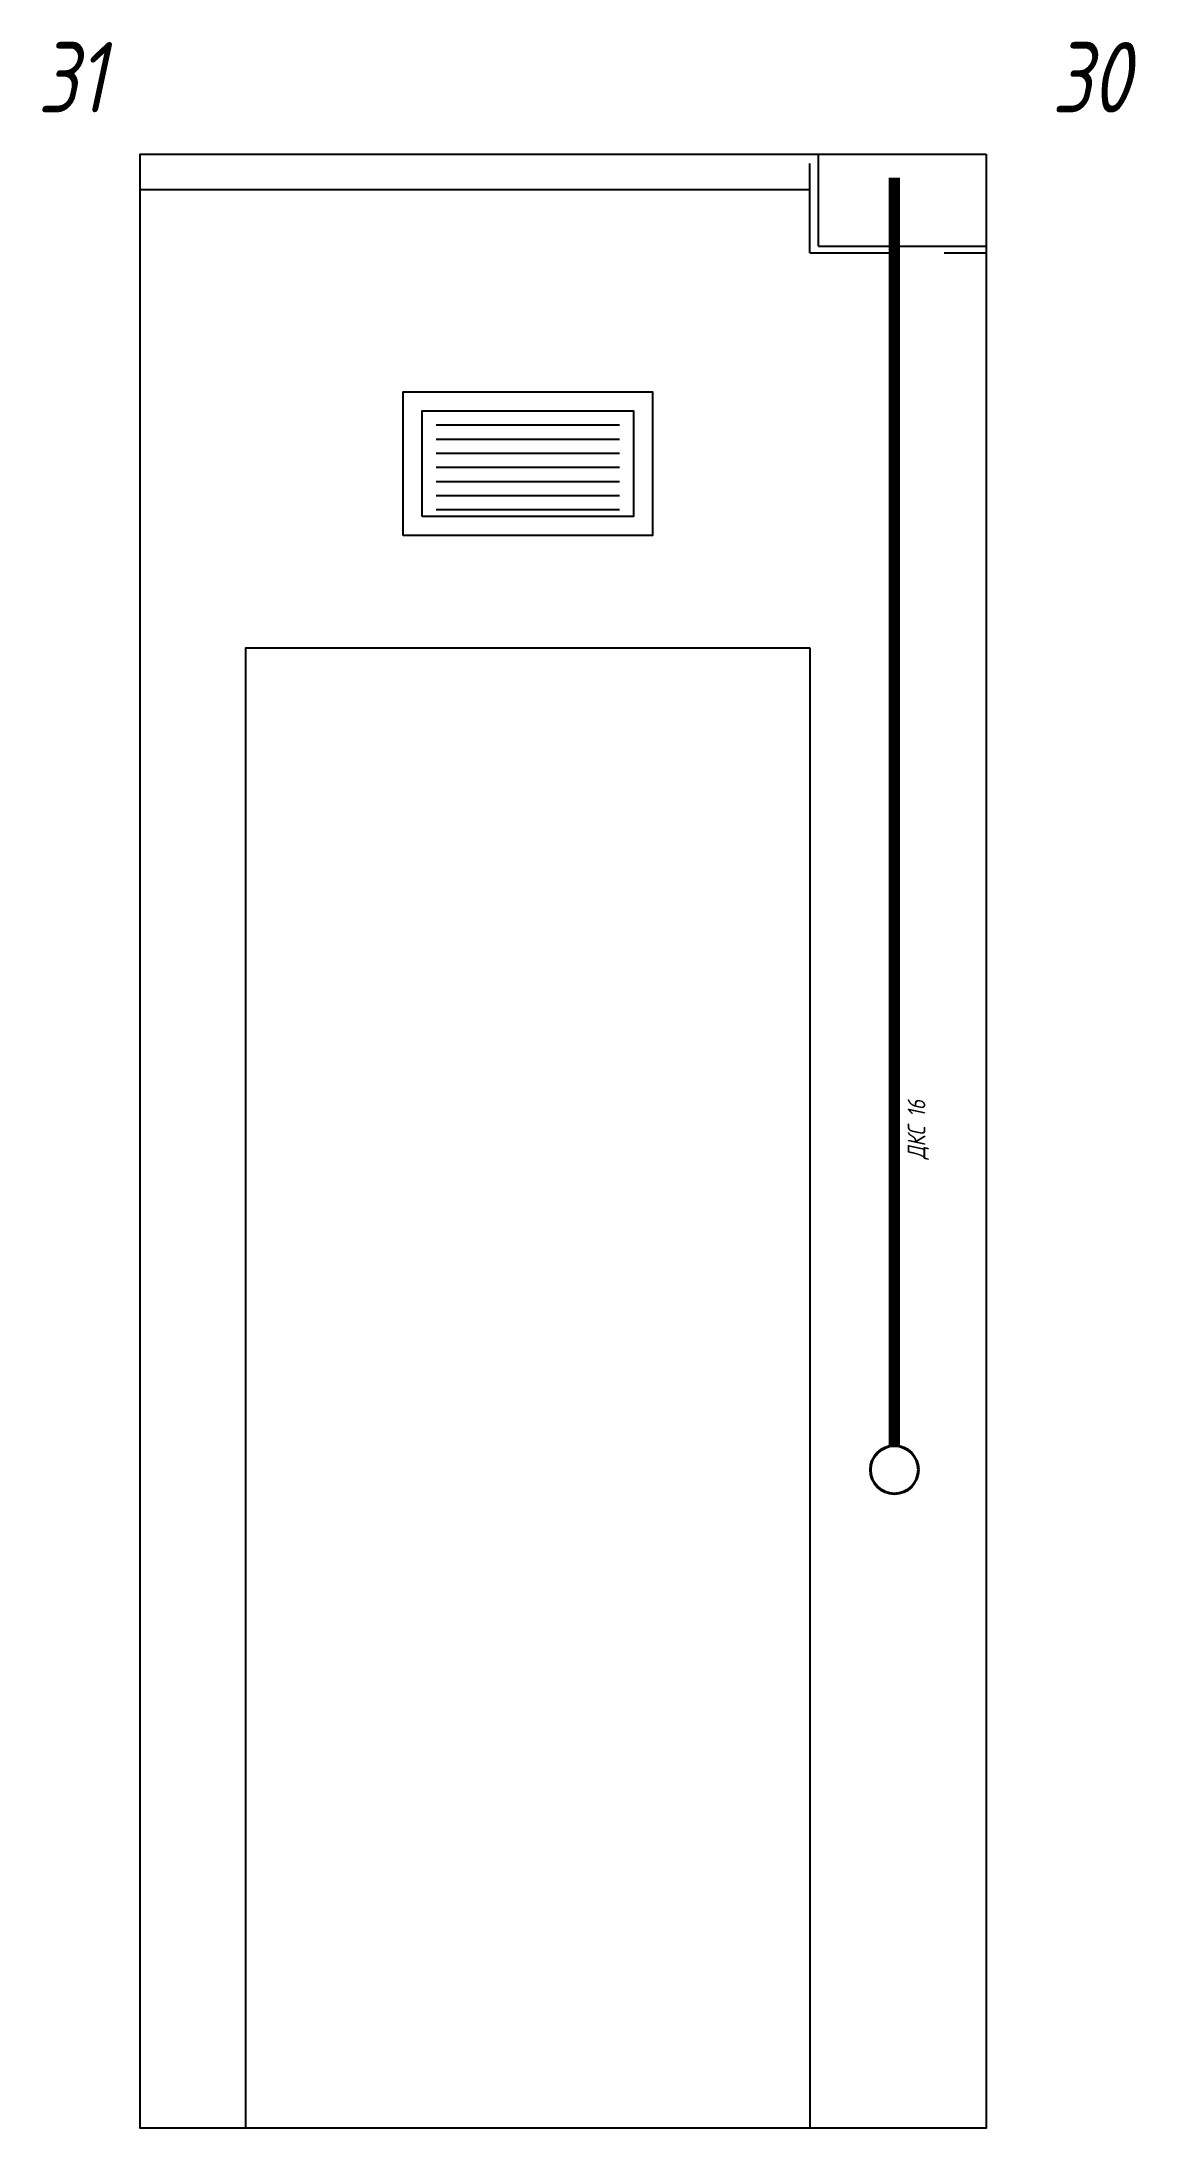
# Model space of a CAD drawing. Header units: millimetres. Extents: x -140 to 1413, y 0 to 2960.
import ezdxf
from ezdxf.enums import TextEntityAlignment as Align

# ---------------------------------------------------------------- set-up
doc = ezdxf.new("R2010")
doc.units = ezdxf.units.MM
doc.linetypes.add('DASHED', pattern=[19.05, 12.7, -6.35])
for name, color, linetype in [('01 Черновое', 7, 'Continuous'), ('02 ОВиК', 7, 'Continuous'), ('02 ЭОМ и СС', 7, 'Continuous'), ('03 Потолок', 5, 'Continuous')]:
    doc.layers.add(name, color=color, linetype=linetype)
doc.styles.add('ГОСТ-ISOCPEUR', font='isocpeui.ttf', dxfattribs={"width": 0.8})

msp = doc.modelspace()

# ---------------------------------------------------------------- linework, layer by layer
at = {"layer": '01 Черновое'}
for points in [[(1200, 2800), (1200, 0), (0, 0), (0, 2800)], [(950, 2100), (950, 0), (150, 0), (150, 2100)]]:
    msp.add_lwpolyline(points, close=True, dxfattribs=at)
at = {"layer": '02 ОВиК', "color": 7}
for p, q in [((420, 2416), (680, 2416)), ((420, 2416), (680, 2416)), ((420, 2396), (680, 2396)), ((420, 2396), (680, 2396)), ((420, 2376), (680, 2376)), ((420, 2376), (680, 2376)), ((420, 2356), (680, 2356)), ((420, 2356), (680, 2356)), ((420, 2336), (680, 2336)), ((420, 2336), (680, 2336)), ((420, 2316), (680, 2316)), ((420, 2316), (680, 2316)), ((420, 2296), (680, 2296)), ((420, 2296), (680, 2296))]:
    msp.add_line(p, q, dxfattribs=at)
msp.add_lwpolyline([(373, 2259), (373, 2463), (727, 2463), (727, 2259)], close=True, dxfattribs=at)
msp.add_lwpolyline([(373, 2259), (373, 2463), (727, 2463), (727, 2259)], close=True, dxfattribs=at)
at = {"layer": '02 ОВиК', "color": 7, "flags": 128}
msp.add_lwpolyline([(400, 2286), (400, 2436), (700, 2436), (700, 2286)], close=True, dxfattribs=at)
msp.add_lwpolyline([(400, 2286), (400, 2436), (700, 2436), (700, 2286)], close=True, dxfattribs=at)
at = {"layer": '02 ЭОМ и СС', "color": 3}
msp.add_lwpolyline([(1070, 968, 16, 16, 0), (1070, 2767, 16, 16, 0)], format="xyseb", dxfattribs=at)
at = {"layer": '02 ЭОМ и СС', "color": 3, "lineweight": 40}
msp.add_circle((1070, 934), 34, dxfattribs=at)
at = {"layer": '03 Потолок', "color": 7, "linetype": 'DASHED', "ltscale": 10}
for q in [(950, 2800), (1200, 2660)]:
    msp.add_line((950, 2660), q, dxfattribs=at)
at = {"layer": '03 Потолок', "color": 7, "ltscale": 10}
for q in [(962.5, 2800), (1200, 2669.5)]:
    msp.add_line((962.5, 2669.5), q, dxfattribs=at)
at = {"layer": '03 Потолок', "color": 7, "ltscale": 5}
msp.add_line((0, 2750), (950, 2750), dxfattribs=at)

# ---------------------------------------------------------------- texts
at = {"layer": '01 Черновое', "style": 'ГОСТ-ISOCPEUR', "width": 0.8}
for s, p in [('31', (-97.3, 2909.4)), ('30', (1348.9, 2909.4))]:
    msp.add_text(s, height=100, dxfattribs=at).set_placement(p, align=Align.MIDDLE)
at = {"layer": '02 ЭОМ и СС', "color": 3, "insert": (1119, 1374.5), "char_height": 25, "width": 270.313, "attachment_point": 7, "rotation": 90, "style": 'ГОСТ-ISOCPEUR'}
msp.add_mtext('{ДКС 16}', dxfattribs=at)

doc.saveas('drawing.dxf')
